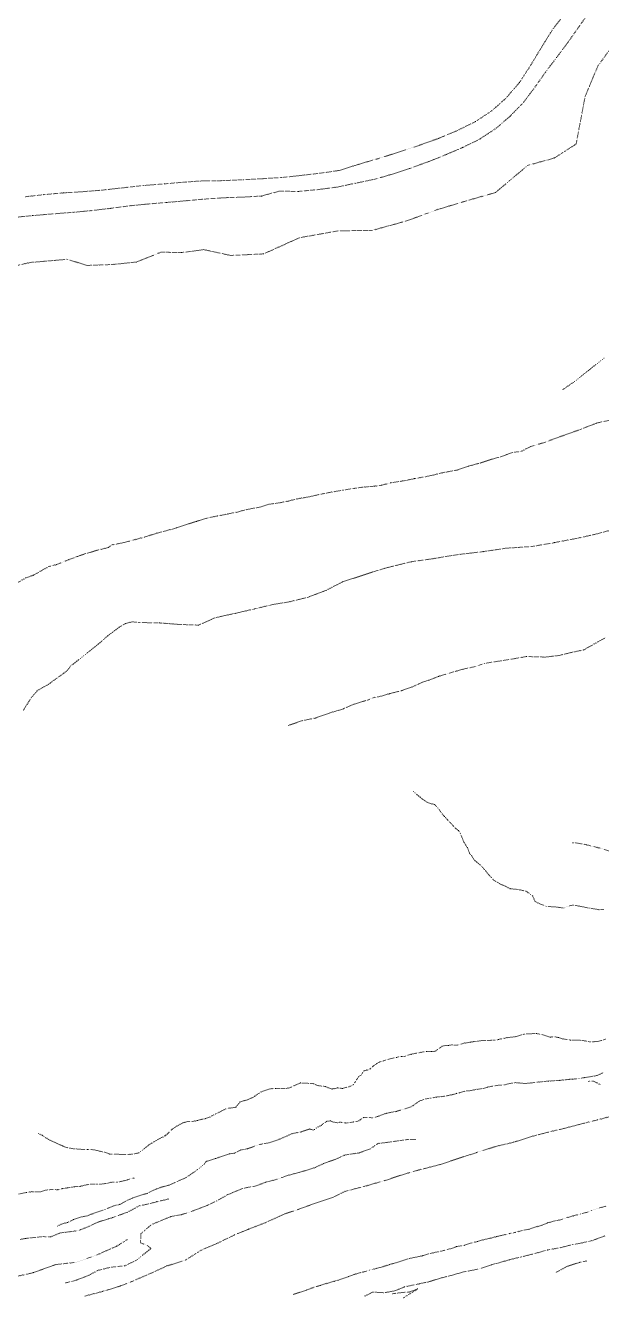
# Model space of a CAD drawing. Extents: x 682410 to 689460, y 7661803 to 7669124.
# Drawn here: x 687349.8 to 687540, y 7667440.4 to 7667858.8 of the extents above; entities that cross this region are included whole.
import ezdxf

# ---------------------------------------------------------------- set-up
doc = ezdxf.new("R2010")
doc.units = 0
doc.header["$MEASUREMENT"] = 0
doc.linetypes.add('DOT', pattern=[0.25, 0, -0.25])
doc.layers.add('02 TOE_Line', color=1, linetype='DOT', lineweight=20)

msp = doc.modelspace()

# ---------------------------------------------------------------- linework, layer by layer
at = {"layer": '02 TOE_Line'}
for points in [[(687536.26, 7667863.65, 4433.51), (687532.5, 7667858.35, 4433.63), (687528.73, 7667853, 4433.76), (687525.09, 7667848.13, 4433.92), (687521.44, 7667843.32, 4434.24), (687517.74, 7667838.06, 4434.53), (687513.99, 7667833.1, 4434.83), (687509.76, 7667828.78, 4435.11), (687505.09, 7667824.73, 4435.42), (687499.56, 7667821.11, 4435.8), (687494.05, 7667818.4, 4436.32), (687488.34, 7667815.96, 4436.85), (687482.4, 7667813.6, 4437.49), (687476.58, 7667811.49, 4438.21), (687470.62, 7667809.56, 4438.92), (687464.82, 7667807.89, 4439.66), (687458.91, 7667806.67, 4440.47), (687452.71, 7667805.37, 4441.3), (687446.38, 7667804.53, 4442.08), (687439.89, 7667803.93, 4443), (687433.51, 7667803.99, 4443.86), (687427.68, 7667802.4, 4444.64), (687421.5, 7667802.04, 4445.47), (687415.23, 7667801.83, 4446.29), (687408.71, 7667801.38, 4447.12), (687402.69, 7667800.84, 4447.78), (687396.21, 7667800.26, 4448.52), (687390.22, 7667799.77, 4449.28), (687384.19, 7667799.18, 4449.91), (687377.75, 7667798.32, 4450.56), (687371.46, 7667797.58, 4451.21), (687365.25, 7667797, 4451.79), (687358.63, 7667796.49, 4452.32), (687352.06, 7667795.94, 4452.87), (687345.95, 7667795.33, 4453.32)], [(687549.02, 7667859.59, 4426.91), (687538.75, 7667845.38, 4425.92), (687534.52, 7667835.33, 4424.67), (687531.54, 7667819.57, 4420.3), (687524.39, 7667814.97, 4422.09), (687515.57, 7667812.52, 4425.67), (687504.93, 7667803.57, 4424.9), (687495.44, 7667800.85, 4426.88), (687486.04, 7667798.03, 4428.1), (687475.28, 7667794.11, 4429.52), (687464.23, 7667791.06, 4430.79), (687453.02, 7667790.92, 4433.44), (687440.23, 7667788.63, 4434.15), (687428.38, 7667783.3, 4432.71), (687417.51, 7667782.78, 4434.18), (687408.69, 7667784.71, 4437.07), (687401.19, 7667783.71, 4437.61), (687394.6, 7667783.89, 4439.02), (687386.37, 7667780.61, 4438.54), (687378.61, 7667779.81, 4439.43), (687370.19, 7667779.49, 4440.55), (687363.51, 7667781.51, 4442.81), (687351.38, 7667780.47, 4443.43), (687340.98, 7667778.12, 4443.54)], [(687526.35, 7667860.7, 4433.56), (687523.79, 7667857.42, 4433.63), (687519.54, 7667850.58, 4433.91), (687516.38, 7667845.31, 4434.2), (687512.84, 7667839.88, 4434.47), (687508.29, 7667834.61, 4434.78), (687503.67, 7667830.52, 4435.19), (687498.31, 7667826.97, 4435.64), (687492.35, 7667824.04, 4436.15), (687486.02, 7667821.38, 4436.73), (687479.69, 7667819.13, 4437.48), (687473.02, 7667816.91, 4438.29), (687466.16, 7667814.74, 4439.24), (687459.77, 7667812.87, 4440.12), (687453.26, 7667810.83, 4441.05), (687447.25, 7667809.97, 4441.83), (687440.72, 7667809.19, 4442.73), (687434.27, 7667808.52, 4443.68), (687427.84, 7667808.11, 4444.61), (687421.69, 7667807.79, 4445.49), (687414.87, 7667807.48, 4446.29), (687408.21, 7667807.41, 4447.11), (687401.8, 7667806.96, 4447.81), (687395.64, 7667806.42, 4448.47), (687388.94, 7667805.9, 4449.16), (687382.02, 7667805.13, 4449.97), (687375.3, 7667804.38, 4450.65), (687368.73, 7667803.83, 4451.24), (687362.25, 7667803.44, 4451.87), (687355.81, 7667802.86, 4452.44), (687349.66, 7667802.16, 4452.97)], [(687527.1, 7667738.45, 4381.33), (687531.01, 7667741.15, 4381.78), (687536.03, 7667745.15, 4382.52), (687540.95, 7667749.03, 4382.95)], [(687347.41, 7667674.91, 4381.17), (687349.93, 7667676.32, 4381.08), (687352.45, 7667677.25, 4381.01), (687354.98, 7667678.69, 4380.93), (687357.43, 7667680.04, 4380.9), (687360.02, 7667680.72, 4380.7), (687364.08, 7667682.34, 4380.52), (687366.93, 7667683.41, 4380.41), (687369.89, 7667684.45, 4380.68), (687371.28, 7667684.76, 4380.66), (687373.27, 7667685.43, 4380.54), (687377.2, 7667686.36, 4380.42), (687377.46, 7667686.62, 4380.29), (687378.32, 7667687.22, 4379.92), (687382.49, 7667688.02, 4379.71), (687386.56, 7667689.14, 4379.22), (687389.14, 7667689.82, 4379.06), (687392.94, 7667691.05, 4378.84), (687395.81, 7667691.78, 4378.44), (687399.63, 7667692.85, 4378.14), (687402.5, 7667693.81, 4377.7), (687406.24, 7667695, 4377.47), (687410.26, 7667696.19, 4377.02), (687413.22, 7667696.78, 4376.8), (687416.45, 7667697.41, 4376.52), (687419.64, 7667698.06, 4376.16), (687422.26, 7667698.77, 4376), (687424.63, 7667699.26, 4375.85), (687427.17, 7667699.65, 4375.43), (687430.2, 7667700.64, 4375.08), (687433.98, 7667701.15, 4374.94), (687436.49, 7667701.7, 4374.65), (687439.68, 7667702.47, 4374.45), (687443.49, 7667703.11, 4373.92), (687447.4, 7667703.99, 4373.75), (687450.26, 7667704.56, 4373.38), (687454.35, 7667705.27, 4373.07), (687458.29, 7667705.9, 4372.67), (687461.08, 7667706.28, 4372.33), (687465.11, 7667706.61, 4371.98), (687467.42, 7667706.95, 4371.56), (687470.42, 7667707.75, 4371.39), (687474.36, 7667708.33, 4371.15), (687478.23, 7667709.11, 4370.92), (687482.1, 7667709.79, 4370.68), (687484.37, 7667710.28, 4370.46), (687487.57, 7667711.08, 4370.09), (687492.31, 7667711.95, 4369.67), (687495.99, 7667713.21, 4369.33), (687499.88, 7667714.25, 4369.06), (687503.84, 7667715.56, 4368.77), (687507.16, 7667716.48, 4368.49), (687510.47, 7667717.77, 4368.38), (687513.32, 7667718.06, 4368.18), (687516.63, 7667719.72, 4367.98), (687521.6, 7667721.23, 4367.5), (687526.83, 7667723.16, 4367.14), (687532.61, 7667725.23, 4366.52), (687538.25, 7667727.43, 4366.11), (687544.58, 7667728.81, 4365.47)], [(687546.71, 7667693.13, 4365.22), (687538.71, 7667690.93, 4365.97), (687532.04, 7667689.44, 4366.7), (687524.39, 7667687.97, 4367.44), (687517.01, 7667686.71, 4368.14), (687508.34, 7667686.12, 4368.75), (687500.87, 7667685, 4369.43), (687492.63, 7667684.05, 4370.08), (687484.21, 7667682.66, 4370.81), (687477.08, 7667681.66, 4371.29), (687468.14, 7667679.48, 4372.26), (687461.14, 7667677.2, 4372.89), (687454.4, 7667674.99, 4373.37), (687448.92, 7667672.17, 4374), (687443.27, 7667670.02, 4374.53), (687436.85, 7667668.42, 4375.29), (687431.3, 7667667.53, 4375.81), (687425.23, 7667666.05, 4376.25), (687418.95, 7667664.61, 4376.83), (687412.42, 7667663.19, 4377.46), (687406.92, 7667660.74, 4377.72), (687400.07, 7667661, 4378.06), (687393.98, 7667661.48, 4378.81), (687387.17, 7667661.6, 4379.68), (687385.04, 7667661.84, 4380.02), (687382.77, 7667661.26, 4380.04), (687380.7, 7667660.03, 4380.06), (687376.93, 7667657.19, 4379.94), (687374.3, 7667654.86, 4379.87), (687370.67, 7667651.95, 4379.7), (687367.42, 7667649.35, 4379.74), (687364.7, 7667647.25, 4379.69), (687363.43, 7667645.59, 4379.65), (687361.66, 7667644.29, 4379.7), (687358.46, 7667642, 4379.81), (687357.37, 7667641.18, 4379.83), (687353.91, 7667639.25, 4379.95), (687352.91, 7667638.22, 4380.02), (687351.76, 7667636.84, 4379.34), (687349.06, 7667632.62, 4378.81)], [(687436.65, 7667627.62, 4350.35), (687441.16, 7667629.18, 4349.85), (687445.48, 7667630.07, 4349.27), (687450.29, 7667631.74, 4349.25), (687454.74, 7667633.14, 4349.31), (687458.27, 7667634.68, 4349.01), (687462.55, 7667635.95, 4348.77), (687464.46, 7667636.74, 4348.56), (687467.53, 7667637.38, 4348.26), (687469.9, 7667638.11, 4348.03), (687473.94, 7667639.09, 4347.97), (687477.32, 7667640.31, 4347.77), (687481.01, 7667641.94, 4347.63), (687483.72, 7667642.87, 4347.6), (687486.11, 7667643.83, 4347.84), (687488.37, 7667644.47, 4347.62), (687491.35, 7667645.38, 4347.64), (687494.37, 7667646.22, 4347.62), (687498.39, 7667647.08, 4347.72), (687501.23, 7667648.1, 4347.61), (687505.8, 7667648.81, 4347.55), (687510.15, 7667649.48, 4347.64), (687515.2, 7667650.38, 4347.45), (687521.34, 7667650.19, 4347.2), (687525.96, 7667650.73, 4347.15), (687530.4, 7667651.8, 4347.16), (687534.07, 7667652.57, 4348.08), (687541.24, 7667656.64, 4348.48)], [(687477.79, 7667605.85, 4306.89), (687479.39, 7667604.46, 4305.63), (687480.93, 7667603.22, 4304.98), (687482.7, 7667602.04, 4303.43), (687484.95, 7667601.46, 4302.64), (687486.39, 7667599.77, 4300.67), (687487.09, 7667598.69, 4299.38), (687488.08, 7667597.53, 4298), (687489, 7667596.58, 4296.96), (687490.39, 7667595.09, 4295.86), (687491.72, 7667593.68, 4294.66), (687492.74, 7667592.9, 4294.1), (687493.33, 7667591.99, 4293.64), (687494.57, 7667588.92, 4291.65), (687495.65, 7667587.29, 4290.16), (687496.38, 7667585.32, 4288.55), (687497.01, 7667584.66, 4287.88), (687497.99, 7667583.14, 4286.82), (687499.91, 7667581.56, 4285.56), (687501.06, 7667580.29, 4284.82), (687502.64, 7667578.41, 4283.73), (687504.31, 7667576.55, 4283), (687506.81, 7667575.09, 4282.43), (687508.1, 7667574.58, 4282.43), (687509.84, 7667573.66, 4282.15), (687511.32, 7667573.6, 4282.62), (687513.42, 7667573.23, 4282.97), (687515.09, 7667572.89, 4282.99), (687517.16, 7667571.32, 4282.23), (687517.98, 7667569.57, 4280.83), (687519.31, 7667568.78, 4280.17), (687521.93, 7667567.81, 4280.22), (687524.31, 7667567.77, 4280.54), (687527.44, 7667567.34, 4281.81), (687529.29, 7667568.02, 4282.99), (687530.61, 7667568.33, 4283.67), (687533.62, 7667567.77, 4283.96), (687536.12, 7667567.27, 4284.64), (687539.07, 7667566.79, 4285.43), (687540.79, 7667566.83, 4285.71)], [(687530.25, 7667588.83, 4291.07), (687531.4, 7667588.87, 4290.94), (687534.97, 7667588.23, 4290.91), (687538.41, 7667587.39, 4290.79), (687541.8, 7667586.36, 4290.88), (687546.21, 7667584.87, 4290.69), (687547.96, 7667584.31, 4290.6), (687550.91, 7667583.27, 4290.44), (687554.18, 7667582.02, 4290.48), (687556.91, 7667580.02, 4290.4), (687558.88, 7667578.55, 4290.19), (687561.77, 7667576.67, 4289.9), (687563.65, 7667575.57, 4289.66), (687565.86, 7667574.25, 4289.48), (687569.29, 7667572.72, 4288.93), (687570.67, 7667571.49, 4288.69), (687571.93, 7667570.37, 4288.56)], [(687541.31, 7667524.02, 4266.56), (687539.79, 7667523.62, 4266.58), (687538.67, 7667523.28, 4266.67), (687536.66, 7667523.17, 4266.77), (687535.68, 7667523.22, 4266.74), (687533.94, 7667523.57, 4266.88), (687532.38, 7667523.72, 4266.83), (687530.99, 7667523.69, 4266.75), (687529.65, 7667523.73, 4266.95), (687527.15, 7667524.11, 4267.01), (687525.74, 7667524.57, 4267.14), (687524.58, 7667524.84, 4267.14), (687523.01, 7667524.72, 4267.17), (687520.28, 7667525.6, 4267.33), (687518.41, 7667525.92, 4267.45), (687517.2, 7667525.87, 4267.38), (687515.23, 7667525.8, 4267.3), (687513.88, 7667525.6, 4267.27), (687511.64, 7667524.87, 4267.27), (687509.9, 7667524.67, 4267.19), (687508.76, 7667524.55, 4267.17), (687505.89, 7667523.92, 4267.17), (687504.46, 7667523.69, 4267.29), (687500.33, 7667523.58, 4267.8), (687497.79, 7667523.22, 4267.64), (687496.61, 7667523.05, 4267.55), (687494.55, 7667522.73, 4267.48), (687492.28, 7667522.05, 4267.48), (687490.53, 7667522.15, 4267.5), (687489.35, 7667521.96, 4267.6), (687487.6, 7667521.88, 4267.68), (687484.91, 7667520, 4267.52), (687483.73, 7667519.96, 4267.53), (687482.11, 7667520.02, 4267.51), (687480.03, 7667519.65, 4267.5), (687478.34, 7667519.31, 4267.27), (687477.09, 7667519.06, 4267.21), (687475.82, 7667518.69, 4267.35), (687474.72, 7667518.26, 4267.21), (687473.74, 7667518.33, 4267.15), (687472.2, 7667518.01, 4267.02), (687470.49, 7667517.64, 4267.2), (687469.44, 7667517.34, 4267.14), (687467.9, 7667516.86, 4267.03), (687466.67, 7667516.48, 4266.87), (687465.62, 7667515.94, 4266.77), (687464.31, 7667514.94, 4266.6), (687463.28, 7667514.03, 4266.46), (687462.33, 7667513.82, 4266.41), (687461.47, 7667513.61, 4266.37), (687460.67, 7667512.28, 4266.3), (687459.81, 7667511.75, 4266.46), (687459.13, 7667510.73, 4266.37), (687458.51, 7667509.74, 4266.25), (687457.88, 7667508.92, 4266.22), (687456.47, 7667508.29, 4266.2), (687455.51, 7667508.09, 4266.14), (687454.41, 7667507.77, 4266.08), (687452.77, 7667507.96, 4266.1), (687452, 7667507.79, 4266.02), (687451.17, 7667507.58, 4265.94), (687450, 7667507.88, 4265.93), (687448.81, 7667508.41, 4265.85), (687447.52, 7667508.56, 4265.74), (687446.28, 7667508.71, 4265.64), (687444.99, 7667509.35, 4265.59), (687442.12, 7667509.52, 4265.67), (687440.53, 7667509.59, 4265.65), (687438.5, 7667508.73, 4265.66), (687436.93, 7667508, 4265.49), (687435.54, 7667507.72, 4265.49), (687432.27, 7667507.8, 4265.5), (687430.54, 7667507.64, 4265.45), (687427.89, 7667506.81, 4265.76), (687426.77, 7667506.12, 4265.94), (687425.02, 7667504.91, 4266.18), (687423.07, 7667504.05, 4266.62), (687420.62, 7667503.35, 4266.91), (687419.19, 7667501.53, 4267.48), (687416.19, 7667501.18, 4267.81), (687413.73, 7667499.93, 4268.04), (687412.23, 7667499.21, 4268.24), (687410.66, 7667498.34, 4268.2), (687409.06, 7667497.75, 4268.25), (687408.02, 7667497.58, 4268.3), (687406.49, 7667497.17, 4268.54), (687404.77, 7667496.84, 4268.7), (687403.37, 7667496.87, 4268.51), (687401.75, 7667496.43, 4268.4), (687400.17, 7667495.58, 4268.59), (687398.2, 7667494.33, 4268.77), (687396.78, 7667492.9, 4268.95), (687395.82, 7667492.11, 4269.03), (687394.74, 7667491.53, 4269), (687393.08, 7667490.66, 4269.08), (687391.43, 7667489.69, 4269), (687390.53, 7667489.14, 4269.09), (687388.67, 7667487.63, 4269.55), (687387.22, 7667486.48, 4269.94), (687384.7, 7667486.04, 4270.05), (687382.95, 7667485.97, 4270.37), (687381.55, 7667486, 4270.82), (687379.49, 7667486.05, 4271.42), (687377.54, 7667486.13, 4271.8), (687375.94, 7667486.69, 4271.98), (687374.25, 7667487.08, 4272.57), (687372.14, 7667487.56, 4273.34), (687370.12, 7667487.62, 4273.9), (687369.38, 7667487.6, 4274.14), (687365.77, 7667487.84, 4275.05), (687363.43, 7667488.27, 4275.62), (687361.98, 7667488.82, 4276.42), (687359.65, 7667489.84, 4277.85), (687358.13, 7667490.55, 4278.89), (687356.52, 7667491.49, 4279.99), (687355.31, 7667492.31, 4280.98), (687353.9, 7667492.98, 4281.92)], [(687360.23, 7667462.27, 4261.13), (687361.89, 7667463.08, 4261.28), (687363.65, 7667463.51, 4261.14), (687365.68, 7667464.48, 4261.14), (687368.17, 7667465.35, 4261.16), (687370.28, 7667465.73, 4261.24), (687371.4, 7667466.19, 4261.14), (687374.04, 7667467.17, 4261.1), (687375.95, 7667467.76, 4261.15), (687378.99, 7667469.03, 4261.09), (687380.93, 7667469.51, 4261.23), (687383.41, 7667470.84, 4260.95), (687385.23, 7667471.62, 4261.07), (687387.88, 7667472.51, 4261.2), (687389.94, 7667473.13, 4261.15), (687391.94, 7667474.14, 4261.22), (687393.13, 7667474.63, 4261.21), (687394.88, 7667475.26, 4261.26), (687397.25, 7667475.87, 4261.35), (687399.6, 7667476.95, 4261.33), (687400.86, 7667477.53, 4261.4), (687402.84, 7667478.38, 4261.44), (687404.38, 7667479.42, 4261.33), (687406.3, 7667480.79, 4261.34), (687408.74, 7667482.71, 4261.37), (687409.41, 7667483.7, 4261.42), (687412.61, 7667484.65, 4261.23), (687413.73, 7667485.06, 4261.09), (687417.22, 7667486.21, 4260.71), (687418.78, 7667486.4, 4260.52), (687420.89, 7667487.47, 4260.55), (687423.12, 7667487.88, 4260.29), (687427.06, 7667489.22, 4260.21), (687427.96, 7667489.45, 4260.15), (687430.14, 7667489.8, 4260.04), (687433.47, 7667490.94, 4259.94), (687436.74, 7667492.37, 4259.81), (687437.68, 7667492.83, 4259.71), (687440.89, 7667493.47, 4259.55), (687443.55, 7667494.39, 4259.78), (687444.81, 7667494.03, 4259.64), (687445.22, 7667494.21, 4259.63), (687446.02, 7667494.87, 4259.77), (687447.42, 7667495.58, 4260.46), (687447.86, 7667495.98, 4260.76), (687449.22, 7667496.92, 4260.82), (687450.52, 7667497.08, 4260.25), (687451.43, 7667496.67, 4259.87), (687451.8, 7667496.64, 4259.7), (687452.85, 7667496.43, 4259.34), (687453.42, 7667496.69, 4259.34), (687454.26, 7667496.57, 4259.23), (687455.52, 7667496.35, 4259.2), (687456.47, 7667496.48, 4259.14), (687458.1, 7667496.7, 4259.29), (687459.55, 7667496.94, 4259.14), (687461.45, 7667498.22, 4258.78), (687464.5, 7667498.1, 4258.93), (687466.15, 7667498.54, 4258.76), (687468.42, 7667499.42, 4258.48), (687468.91, 7667499.57, 4258.51), (687472.29, 7667500.21, 4258.5), (687475.3, 7667501.15, 4258.36), (687477.06, 7667501.68, 4258.35), (687477.74, 7667502.12, 4258.37), (687479.79, 7667503.61, 4258.61), (687481.83, 7667504.32, 4258.64), (687483.28, 7667504.54, 4258.52), (687485.45, 7667504.92, 4258.61), (687488.03, 7667505.18, 4258.67), (687490.63, 7667505.7, 4258.77), (687492.1, 7667506.16, 4258.82), (687493.01, 7667506.34, 4258.87), (687494.98, 7667506.9, 4258.75), (687497, 7667507.09, 4258.64), (687498.39, 7667507.42, 4258.64), (687501.2, 7667507.82, 4258.39), (687502.26, 7667508.2, 4258.4), (687505.2, 7667508.75, 4258.31), (687508, 7667508.97, 4258.19), (687509.09, 7667509.3, 4258.25), (687511.38, 7667509.7, 4258.44), (687514.75, 7667509.4, 4258.4), (687516.8, 7667509.6, 4258.26), (687518.86, 7667509.86, 4257.99), (687522.47, 7667510.21, 4257.86), (687526.14, 7667510.45, 4258.12), (687529.42, 7667510.79, 4257.98), (687530.32, 7667510.79, 4257.95), (687532.48, 7667511.09, 4257.8), (687534.37, 7667511.35, 4257.67), (687536.42, 7667511.67, 4257.65), (687538.52, 7667512.08, 4258.12), (687540.59, 7667513.07, 4259.13)], [(687535.64, 7667510.12, 4257.25), (687537.18, 7667510.17, 4257.25), (687539.62, 7667509.03, 4257.32)], [(687544.5, 7667498.95, 4258.73), (687538.59, 7667497.4, 4258.15), (687534.79, 7667496.43, 4257.84), (687527.02, 7667494.46, 4256.76), (687523.25, 7667493.56, 4256.67), (687516.81, 7667491.92, 4256.01), (687510.88, 7667490.02, 4255.34), (687505.14, 7667488.66, 4254.77), (687498.51, 7667486.56, 4254.12), (687492.14, 7667484.5, 4253.43), (687486.88, 7667482.71, 4252.89), (687479.94, 7667480.95, 4252.13), (687473.59, 7667479.11, 4251.59), (687469.25, 7667477.64, 4251.48), (687461.76, 7667475.47, 4250.59), (687455.27, 7667473.81, 4250.09), (687451.26, 7667471.8, 4249.82), (687445.64, 7667469.94, 4249.54), (687439.63, 7667467.74, 4249.07), (687435.69, 7667466.48, 4248.91), (687428.86, 7667463.43, 4248), (687423.38, 7667461.29, 4247.53), (687418.74, 7667459.4, 4247.34), (687412.9, 7667456.54, 4246.82), (687407.76, 7667454.37, 4246.52), (687402.55, 7667451.07, 4246.4), (687396.46, 7667449.16, 4245.81), (687391.18, 7667446.76, 4245.45), (687384.82, 7667444, 4245.01), (687381.17, 7667442.56, 4244.9), (687375.21, 7667440.77, 4244.4), (687369.28, 7667439.18, 4244.01)], [(687363.02, 7667443.55, 4249.82), (687366.69, 7667444.51, 4250.08), (687370.18, 7667445.86, 4249.91), (687373.81, 7667447.73, 4249.93), (687377.81, 7667448.73, 4250.01), (687382.58, 7667449.22, 4249.79), (687386.41, 7667451.06, 4249.95), (687388.91, 7667453.11, 4250.2), (687391.18, 7667454.94, 4249.98), (687390.11, 7667455.87, 4250.26), (687387.73, 7667456.81, 4250.16), (687387.91, 7667459.81, 4250.26), (687391.24, 7667462.73, 4251.12), (687393.98, 7667463.92, 4251.73), (687397.65, 7667465.44, 4251.69), (687401.21, 7667466.1, 4251.39), (687404.65, 7667467.16, 4251.97), (687409.96, 7667469.21, 4251.77), (687412.82, 7667470.61, 4251.83), (687416.56, 7667472.71, 4252.29), (687421.7, 7667474.83, 4252.3), (687425.5, 7667475.49, 4252.31), (687429.06, 7667476.8, 4252.09), (687432.93, 7667477.81, 4251.66), (687436.46, 7667479.1, 4252.27), (687440.32, 7667480.11, 4252.26), (687445.06, 7667481.52, 4252.34), (687448.21, 7667482.99, 4252.35), (687452.05, 7667484.34, 4252.57), (687455.08, 7667485.76, 4252.51), (687460.05, 7667486.53, 4252.46), (687463.57, 7667487.83, 4252.64), (687466.11, 7667489.6, 4253.12), (687469.15, 7667489.98, 4252.98), (687473.46, 7667490.57, 4253.1), (687476.38, 7667490.97, 4253.23), (687478.8, 7667490.92, 4253.08)], [(687385.62, 7667478.21, 4264.77), (687383.46, 7667477.59, 4265.02), (687381.81, 7667477.18, 4265.23), (687380.15, 7667476.87, 4265.41), (687378.06, 7667476.79, 4265.69), (687376.35, 7667476.39, 4265.85), (687374.65, 7667476.16, 4266), (687373.08, 7667476.17, 4266.22), (687371.32, 7667476.21, 4266.51), (687369.4, 7667475.85, 4266.73), (687367.81, 7667475.44, 4266.75), (687365.97, 7667475.33, 4267), (687363.65, 7667474.97, 4267.18), (687361.97, 7667474.71, 4267.3), (687360.36, 7667474.31, 4267.45), (687358.83, 7667474.46, 4267.7), (687356.44, 7667474.2, 4267.82), (687354.45, 7667473.6, 4268.08), (687352.01, 7667473.7, 4268.11), (687350.06, 7667473.41, 4268.24), (687347.17, 7667472.85, 4268.51)], [(687348.01, 7667457.94, 4259.58), (687349.8, 7667458.25, 4259.56), (687352.69, 7667458.57, 4259.58), (687355.5, 7667458.86, 4259.47), (687358.2, 7667458.78, 4259.27), (687361.01, 7667460.02, 4259.35), (687364.22, 7667460.47, 4259.19), (687365.44, 7667460.53, 4259.12), (687368.09, 7667461.16, 4259.24), (687371.64, 7667462.63, 4259.35), (687373.77, 7667463.68, 4259.37), (687377.21, 7667464.75, 4259.32), (687378.04, 7667464.96, 4259.33), (687380.48, 7667465.85, 4259.25), (687383.33, 7667466.87, 4259.26), (687385.06, 7667467.76, 4259.23), (687387.25, 7667469, 4259.08), (687390.57, 7667469.7, 4259.14), (687393.19, 7667470.39, 4259.27), (687397.18, 7667471.31, 4259.24)], [(687438.3, 7667439.79, 4247.4), (687440.43, 7667440.5, 4247.55), (687442.68, 7667441.26, 4247.78), (687445.03, 7667442.14, 4247.92), (687447.3, 7667442.81, 4248.07), (687449.56, 7667443.5, 4248.28), (687451.83, 7667444.16, 4248.46), (687452.91, 7667444.4, 4248.55), (687453.88, 7667444.82, 4248.65), (687456.43, 7667445.67, 4248.83), (687458.73, 7667446.51, 4249.06), (687460.94, 7667447.08, 4249.28), (687463.39, 7667447.76, 4249.47), (687465.56, 7667448.38, 4249.79), (687467.74, 7667448.91, 4249.96), (687469.91, 7667449.62, 4250.21), (687472.01, 7667450.22, 4250.38), (687474.38, 7667450.95, 4250.6), (687476.51, 7667451.63, 4250.98), (687478.72, 7667452.1, 4251.1), (687480.85, 7667452.54, 4251.32), (687483.1, 7667453.2, 4251.53), (687485.37, 7667453.72, 4251.77), (687487.7, 7667454.22, 4251.91), (687489.95, 7667454.84, 4252.19), (687492.03, 7667455.54, 4252.39), (687494.67, 7667456, 4252.51), (687496.83, 7667456.71, 4252.67), (687498.98, 7667457.27, 4252.86), (687500.95, 7667457.8, 4253.03), (687503.03, 7667458.29, 4253.2), (687505.24, 7667458.86, 4253.42), (687507.36, 7667459.34, 4253.66), (687509.67, 7667459.87, 4253.91), (687510.04, 7667459.95, 4253.84), (687511.59, 7667460.29, 4254.1), (687513.9, 7667460.94, 4254.33), (687515.95, 7667461.26, 4254.58), (687517.92, 7667461.94, 4254.76), (687520.01, 7667462.54, 4254.89), (687522.05, 7667463.37, 4254.99), (687524.22, 7667463.97, 4255.31), (687526.32, 7667464.42, 4255.43), (687528.46, 7667465.12, 4255.72), (687530.69, 7667465.7, 4255.93), (687532.93, 7667466.31, 4256.16), (687535.02, 7667466.86, 4256.38), (687536.67, 7667467.45, 4256.58), (687539.23, 7667468.36, 4256.84), (687541.34, 7667468.87, 4257.05)], [(687343.84, 7667445.03, 4250.43), (687352.49, 7667446.98, 4250.42), (687359.88, 7667449.65, 4250.4), (687366.48, 7667450.37, 4250.39), (687373.34, 7667452.8, 4250.37), (687379.99, 7667455.74, 4250.35), (687383.58, 7667458.01, 4250.35)], [(687461.53, 7667439.07, 4249.13), (687464.47, 7667440.54, 4250.15), (687468.13, 7667440.33, 4249.91), (687471.52, 7667440.91, 4250.66), (687474.94, 7667442.28, 4251.32), (687479.82, 7667443.3, 4251.35), (687482.7, 7667443.88, 4251.55), (687486.66, 7667445.13, 4252.09), (687490.32, 7667446.03, 4252.44), (687494.49, 7667447.25, 4252.93), (687499.16, 7667448.1, 4253.12), (687503.64, 7667449.54, 4253.29), (687509.51, 7667451.22, 4253.8), (687513.11, 7667452.09, 4254.42), (687517.9, 7667453.26, 4255.02), (687522.11, 7667454.44, 4255.5), (687526.23, 7667455.19, 4255.67), (687530.5, 7667456.26, 4255.8), (687533.3, 7667456.74, 4256.02), (687537, 7667457.58, 4256.08), (687541.04, 7667459.09, 4255.88)], [(687534.95, 7667450.82, 4249.91), (687532.69, 7667450.36, 4249.6), (687528.79, 7667449.11, 4249.61), (687524.71, 7667446.97, 4249.51)], [(687470.81, 7667440, 4249.42), (687474.35, 7667440.43, 4249.89), (687476.47, 7667440.56, 4250.26), (687479.31, 7667441.62, 4250.62), (687474.44, 7667438.57, 4249.81)]]:
    msp.add_polyline3d(points, dxfattribs=at)

doc.saveas('drawing.dxf')
